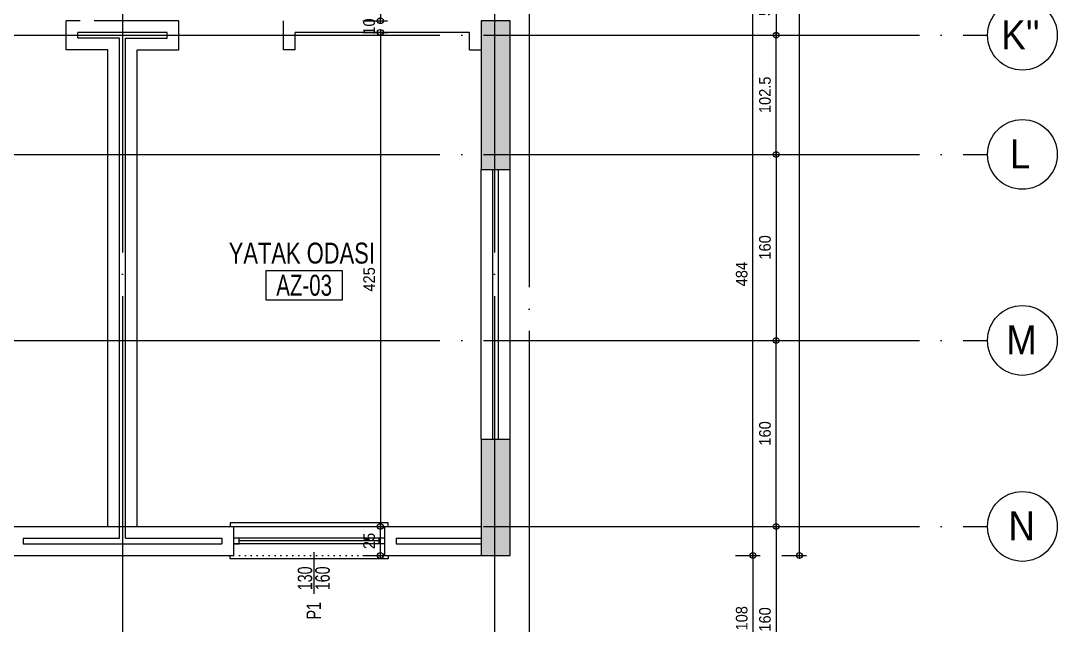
# Model space of a CAD drawing. Extents: x 460786 to 545292, y 30998 to 41694.
# Drawn here: x 467702 to 468594, y 38162 to 38683 of the extents above; entities that cross this region are included whole.
import ezdxf
from ezdxf.enums import TextEntityAlignment as Align

# ---------------------------------------------------------------- set-up
doc = ezdxf.new("R2010")
doc.units = 0
doc.header["$LTSCALE"] = 50
doc.header["$MEASUREMENT"] = 0
doc.header["$PDMODE"] = 35
doc.linetypes.add('DASHDOT', pattern=[5.5, 5, -0.25, 0, -0.25])
doc.linetypes.add('DASHED', pattern=[0.1, 0, -0.1])
doc.layers.get('0').update_dxf_attribs({"linetype": 'CONTINUOUS'})
doc.layers.get('Defpoints').update_dxf_attribs({"linetype": 'CONTINUOUS'})
for name, color, linetype in [('A-Aks Balonu', 2, 'CONTINUOUS'), ('A-Aks Dikey', 12, 'DASHDOT'), ('A-Aks Yatay', 12, 'DASHDOT'), ('A-Betonarme', 6, 'CONTINUOUS'), ('A-Cam', 160, 'CONTINUOUS'), ('A-Dash', 9, 'DASHED'), ('A-Duvar', 7, 'CONTINUOUS'), ('A-Gör 2', 40, 'CONTINUOUS'), ('A-mahal adi', 1, 'CONTINUOUS'), ('A-mahal no', 4, 'CONTINUOUS'), ('A-Olcu DIS Dikey', 8, 'CONTINUOUS'), ('A-Olcu Ic Dikey', 8, 'CONTINUOUS'), ('A-Poz-Pen', 4, 'CONTINUOUS'), ('A-Tarama 1', 9, 'CONTINUOUS')]:
    doc.layers.add(name, color=color, linetype=linetype)
doc.styles.get("Standard").update_dxf_attribs({"font": 'arial.ttf', "width": 0.9})
doc.dimstyles.new('EXIT', dxfattribs={"dimscale": 50, "dimtxt": 0.23, "dimasz": 0.03, "dimexe": 0.125, "dimexo": 0.5, "dimgap": 0.09, "dimtad": 1, "dimzin": 1, "dimdsep": 46, "dimtxsty": 'Standard', "dimblk": 'TICK', "dimcen": 0.2, "dimadec": 0, "dimazin": 0, "dimtfac": 1, "dimtix": 1, "dimtofl": 0, "dimtmove": 2, "dimatfit": 3, "dimldrblk": 'TICK', "dimfxl": 1, "dimtolj": 1, "dimtzin": 1, "dimarcsym": 0})

# ---------------------------------------------------------------- blocks, each defined once
blk = doc.blocks.new('poz-pk1')
blk.add_line((24.33, 28.66), (24.33, -5.74))
at = {"width": 0.7}
for p in [(17.04, 9.96), (31.55, 9.96)]:
    blk.add_attdef('YAZı', text='', height=12, rotation=90, dxfattribs=at).set_placement(p, align=Align.MIDDLE_CENTER)
blk.add_attdef('POZ', text='', height=12, dxfattribs=at).set_placement((24.33, -14.42), align=Align.MIDDLE_CENTER)
blk = doc.blocks.new('mahal adı')
at = {"layer": 'A-mahal no'}
blk.add_lwpolyline([(-75.6, -73.4), (89.9, -73.4), (89.9, -10.9), (-75.6, -10.9)], close=True, dxfattribs=at)
at = {"layer": 'A-mahal adi', "width": 0.75}
for p in [(2.1, 88.8), (2.1, 27)]:
    blk.add_attdef('MAHALADI', text='', height=45, dxfattribs=at).set_placement(p, align=Align.MIDDLE_CENTER)
at = {"layer": 'A-mahal no', "width": 0.7}
blk.add_attdef('MAHALNO', text='', height=45, dxfattribs=at).set_placement((7.1, -42.1), align=Align.MIDDLE_CENTER)
blk = doc.blocks.new('aks')
blk.add_circle((-0.8, 38.6), 60)
at = {"width": 0.9}
blk.add_attdef('AKSNO', text='', height=50, dxfattribs=at).set_placement((-0.8, 38.6), align=Align.MIDDLE_CENTER)
blk = doc.blocks.new('TICK', base_point=(53.7, 38.06))
blk.add_line((55.37, 38.06), (52.04, 38.06))
blk.add_circle((53.7, 38.06), 1.67)
blk = doc.blocks.new('*D181')
at = {"layer": 'A-Olcu DIS Dikey', "color": 0, "lineweight": -2, "transparency": 16777216}
for p, q in [((468317.03, 38706.5), (468338.28, 38706.5)), ((468332.03, 38224), (468332.03, 38705)), ((468317.03, 38222.5), (468338.28, 38222.5))]:
    blk.add_line(p, q, dxfattribs=at)
at = {"layer": 'Defpoints', "color": 0, "transparency": 16777216}
for p in [(468292.03, 38706.5), (468332.03, 38706.5), (468292.03, 38222.5)]:
    blk.add_point(p, dxfattribs=at)
at = {"layer": 'A-Olcu DIS Dikey', "color": 0, "lineweight": -2, "transparency": 16777216, "xscale": 1.5, "yscale": 1.5, "zscale": 1.5}
for p, rotation in [((468332.03, 38706.5), 90), ((468332.03, 38222.5), 270)]:
    blk.add_blockref('TICK', p, dxfattribs=dict(at, rotation=rotation))
at = {"layer": 'A-Olcu DIS Dikey', "color": 0, "transparency": 16777216, "insert": (468322.43, 38464.5), "char_height": 10, "attachment_point": 5, "rotation": 90}
blk.add_mtext('\\A1;484', dxfattribs=at)
blk = doc.blocks.new('*D183')
at = {"layer": 'A-Olcu DIS Dikey', "color": 0, "lineweight": -2, "transparency": 16777216}
for p, q in [((468337.03, 38247.5), (468358.28, 38247.5)), ((468352.03, 38246), (468352.03, 38089)), ((468337.03, 38087.5), (468358.28, 38087.5))]:
    blk.add_line(p, q, dxfattribs=at)
at = {"layer": 'Defpoints', "color": 0, "transparency": 16777216}
for p in [(468312.03, 38247.5), (468312.03, 38087.5), (468352.03, 38087.5)]:
    blk.add_point(p, dxfattribs=at)
at = {"layer": 'A-Olcu DIS Dikey', "color": 0, "lineweight": -2, "transparency": 16777216, "xscale": 1.5, "yscale": 1.5, "zscale": 1.5}
for p, rotation in [((468352.03, 38247.5), 90), ((468352.03, 38087.5), 270)]:
    blk.add_blockref('TICK', p, dxfattribs=dict(at, rotation=rotation))
at = {"layer": 'A-Olcu DIS Dikey', "color": 0, "transparency": 16777216, "insert": (468342.43, 38167.5), "char_height": 10, "attachment_point": 5, "rotation": 90}
blk.add_mtext('\\A1;160', dxfattribs=at)
blk = doc.blocks.new('*D184')
at = {"layer": 'A-Olcu DIS Dikey', "color": 0, "lineweight": -2, "transparency": 16777216}
for p, q in [((468337.03, 38407.5), (468358.28, 38407.5)), ((468352.03, 38249), (468352.03, 38406)), ((468337.03, 38247.5), (468358.28, 38247.5))]:
    blk.add_line(p, q, dxfattribs=at)
at = {"layer": 'Defpoints', "color": 0, "transparency": 16777216}
for p in [(468312.03, 38407.5), (468352.03, 38407.5), (468312.03, 38247.5)]:
    blk.add_point(p, dxfattribs=at)
at = {"layer": 'A-Olcu DIS Dikey', "color": 0, "lineweight": -2, "transparency": 16777216, "xscale": 1.5, "yscale": 1.5, "zscale": 1.5}
for p, rotation in [((468352.03, 38407.5), 90), ((468352.03, 38247.5), 270)]:
    blk.add_blockref('TICK', p, dxfattribs=dict(at, rotation=rotation))
at = {"layer": 'A-Olcu DIS Dikey', "color": 0, "transparency": 16777216, "insert": (468342.43, 38327.5), "char_height": 10, "attachment_point": 5, "rotation": 90}
blk.add_mtext('\\A1;160', dxfattribs=at)
blk = doc.blocks.new('*D185')
at = {"layer": 'A-Olcu DIS Dikey', "color": 0, "lineweight": -2, "transparency": 16777216}
for p, q in [((468337.03, 38567.5), (468358.28, 38567.5)), ((468352.03, 38566), (468352.03, 38409)), ((468337.03, 38407.5), (468358.28, 38407.5))]:
    blk.add_line(p, q, dxfattribs=at)
at = {"layer": 'Defpoints', "color": 0, "transparency": 16777216}
for p in [(468312.03, 38567.5), (468312.03, 38407.5), (468352.03, 38407.5)]:
    blk.add_point(p, dxfattribs=at)
at = {"layer": 'A-Olcu DIS Dikey', "color": 0, "lineweight": -2, "transparency": 16777216, "xscale": 1.5, "yscale": 1.5, "zscale": 1.5}
for p, rotation in [((468352.03, 38567.5), 90), ((468352.03, 38407.5), 270)]:
    blk.add_blockref('TICK', p, dxfattribs=dict(at, rotation=rotation))
at = {"layer": 'A-Olcu DIS Dikey', "color": 0, "transparency": 16777216, "insert": (468342.43, 38487.5), "char_height": 10, "attachment_point": 5, "rotation": 90}
blk.add_mtext('\\A1;160', dxfattribs=at)
blk = doc.blocks.new('*D186')
at = {"layer": 'A-Olcu DIS Dikey', "color": 0, "lineweight": -2, "transparency": 16777216}
for p, q in [((468337.03, 38670), (468358.28, 38670)), ((468352.03, 38569), (468352.03, 38668.5)), ((468337.03, 38567.5), (468358.28, 38567.5))]:
    blk.add_line(p, q, dxfattribs=at)
at = {"layer": 'Defpoints', "color": 0, "transparency": 16777216}
for p in [(468312.03, 38670), (468352.03, 38670), (468312.03, 38567.5)]:
    blk.add_point(p, dxfattribs=at)
at = {"layer": 'A-Olcu DIS Dikey', "color": 0, "lineweight": -2, "transparency": 16777216, "xscale": 1.5, "yscale": 1.5, "zscale": 1.5}
for p, rotation in [((468352.03, 38670), 90), ((468352.03, 38567.5), 270)]:
    blk.add_blockref('TICK', p, dxfattribs=dict(at, rotation=rotation))
at = {"layer": 'A-Olcu DIS Dikey', "color": 0, "transparency": 16777216, "insert": (468342.43, 38618.75), "char_height": 10, "attachment_point": 5, "rotation": 90}
blk.add_mtext('\\A1;102.5', dxfattribs=at)
blk = doc.blocks.new('*D187')
at = {"layer": 'A-Olcu DIS Dikey', "color": 0, "lineweight": -2, "transparency": 16777216}
for p, q in [((468337.03, 38727.5), (468358.28, 38727.5)), ((468352.03, 38726), (468352.03, 38671.5)), ((468337.03, 38670), (468358.28, 38670))]:
    blk.add_line(p, q, dxfattribs=at)
at = {"layer": 'Defpoints', "color": 0, "transparency": 16777216}
for p in [(468312.03, 38727.5), (468312.03, 38670), (468352.03, 38670)]:
    blk.add_point(p, dxfattribs=at)
at = {"layer": 'A-Olcu DIS Dikey', "color": 0, "lineweight": -2, "transparency": 16777216, "xscale": 1.5, "yscale": 1.5, "zscale": 1.5}
for p, rotation in [((468352.03, 38727.5), 90), ((468352.03, 38670), 270)]:
    blk.add_blockref('TICK', p, dxfattribs=dict(at, rotation=rotation))
at = {"layer": 'A-Olcu DIS Dikey', "color": 0, "transparency": 16777216, "insert": (468342.45, 38698.75), "char_height": 10, "attachment_point": 5, "rotation": 90}
blk.add_mtext('\\A1;57.5', dxfattribs=at)
blk = doc.blocks.new('*D198')
at = {"layer": 'A-Olcu DIS Dikey', "color": 0, "lineweight": -2, "transparency": 16777216}
for p, q in [((468357.03, 40831.5), (468378.28, 40831.5)), ((468372.03, 38224), (468372.03, 40830)), ((468357.03, 38222.5), (468378.28, 38222.5))]:
    blk.add_line(p, q, dxfattribs=at)
at = {"layer": 'Defpoints', "color": 0, "transparency": 16777216}
for p in [(468332.03, 40831.5), (468372.03, 40831.5), (468332.03, 38222.5)]:
    blk.add_point(p, dxfattribs=at)
at = {"layer": 'A-Olcu DIS Dikey', "color": 0, "lineweight": -2, "transparency": 16777216, "xscale": 1.5, "yscale": 1.5, "zscale": 1.5}
for p, rotation in [((468372.03, 40831.5), 90), ((468372.03, 38222.5), 270)]:
    blk.add_blockref('TICK', p, dxfattribs=dict(at, rotation=rotation))
at = {"layer": 'A-Olcu DIS Dikey', "color": 0, "transparency": 16777216, "insert": (468362.43, 39527), "char_height": 10, "attachment_point": 5, "rotation": 90}
blk.add_mtext('\\A1;{\\fArial TUR|b0|i0|c162|p34;2610}', dxfattribs=at)
blk = doc.blocks.new('*D202')
at = {"layer": 'A-Olcu DIS Dikey', "color": 0, "lineweight": -2, "transparency": 16777216}
for p, q in [((468317.03, 38222.5), (468338.28, 38222.5)), ((468332.03, 38221), (468332.03, 38116)), ((468317.03, 38114.5), (468338.28, 38114.5))]:
    blk.add_line(p, q, dxfattribs=at)
at = {"layer": 'Defpoints', "color": 0, "transparency": 16777216}
for p in [(468292.03, 38222.5), (468292.03, 38114.5), (468332.03, 38114.5)]:
    blk.add_point(p, dxfattribs=at)
at = {"layer": 'A-Olcu DIS Dikey', "color": 0, "lineweight": -2, "transparency": 16777216, "xscale": 1.5, "yscale": 1.5, "zscale": 1.5}
for p, rotation in [((468332.03, 38222.5), 90), ((468332.03, 38114.5), 270)]:
    blk.add_blockref('TICK', p, dxfattribs=dict(at, rotation=rotation))
at = {"layer": 'A-Olcu DIS Dikey', "color": 0, "transparency": 16777216, "insert": (468322.43, 38168.5), "char_height": 10, "attachment_point": 5, "rotation": 90}
blk.add_mtext('\\A1;108', dxfattribs=at)
blk = doc.blocks.new('*D702')
at = {"layer": 'A-Olcu Ic Dikey', "color": 0, "lineweight": -2, "transparency": 16777216}
for p, q in [((467996.49265, 38672.50245), (468017.74265, 38672.50245)), ((468011.49265, 38671.00245), (468011.49265, 38249.00245)), ((467996.49265, 38247.50245), (468017.74265, 38247.50245))]:
    blk.add_line(p, q, dxfattribs=at)
at = {"layer": 'Defpoints', "color": 0, "transparency": 16777216}
for p in [(467971.49265, 38672.50245), (467971.49265, 38247.50245), (468011.49265, 38247.50245)]:
    blk.add_point(p, dxfattribs=at)
at = {"layer": 'A-Olcu Ic Dikey', "color": 0, "lineweight": -2, "transparency": 16777216, "xscale": 1.5, "yscale": 1.5, "zscale": 1.5}
for p, rotation in [((468011.49265, 38672.50245), 90), ((468011.49265, 38247.50245), 270)]:
    blk.add_blockref('TICK', p, dxfattribs=dict(at, rotation=rotation))
at = {"layer": 'A-Olcu Ic Dikey', "color": 0, "transparency": 16777216, "insert": (468001.88692, 38460.00245), "char_height": 10, "attachment_point": 5, "rotation": 90}
blk.add_mtext('\\A1;425', dxfattribs=at)
blk = doc.blocks.new('*D703')
at = {"layer": 'A-Olcu Ic Dikey', "color": 0, "lineweight": -2, "transparency": 16777216}
for p, q in [((467996.49265, 38247.50245), (468017.74265, 38247.50245)), ((468011.49265, 38224.00245), (468011.49265, 38246.00245)), ((467996.49265, 38222.50245), (468017.74265, 38222.50245))]:
    blk.add_line(p, q, dxfattribs=at)
at = {"layer": 'Defpoints', "color": 0, "transparency": 16777216}
for p in [(467971.49265, 38247.50245), (468011.49265, 38247.50245), (467971.49265, 38222.50245)]:
    blk.add_point(p, dxfattribs=at)
at = {"layer": 'A-Olcu Ic Dikey', "color": 0, "lineweight": -2, "transparency": 16777216, "xscale": 1.5, "yscale": 1.5, "zscale": 1.5}
for p, rotation in [((468011.49265, 38247.50245), 90), ((468011.49265, 38222.50245), 270)]:
    blk.add_blockref('TICK', p, dxfattribs=dict(at, rotation=rotation))
at = {"layer": 'A-Olcu Ic Dikey', "color": 0, "transparency": 16777216, "insert": (468001.88692, 38235.00245), "char_height": 10, "attachment_point": 5, "rotation": 90}
blk.add_mtext('\\A1;25', dxfattribs=at)
blk = doc.blocks.new('*D704')
at = {"layer": 'A-Olcu Ic Dikey', "color": 0, "lineweight": -2, "transparency": 16777216}
for p, q in [((467996.49265, 38682.50245), (468017.74265, 38682.50245)), ((468011.49265, 38684.00245), (468011.49265, 38685.50245)), ((467996.49265, 38672.50245), (468017.74265, 38672.50245)), ((468011.49265, 38671.00245), (468011.49265, 38669.50245))]:
    blk.add_line(p, q, dxfattribs=at)
at = {"layer": 'Defpoints', "color": 0, "transparency": 16777216}
for p in [(467971.49265, 38682.50245), (468011.49265, 38682.50245), (467971.49265, 38672.50245)]:
    blk.add_point(p, dxfattribs=at)
at = {"layer": 'A-Olcu Ic Dikey', "color": 0, "lineweight": -2, "transparency": 16777216, "xscale": 1.5, "yscale": 1.5, "zscale": 1.5}
for p, rotation in [((468011.49265, 38682.50245), 270), ((468011.49265, 38672.50245), 90)]:
    blk.add_blockref('TICK', p, dxfattribs=dict(at, rotation=rotation))
at = {"layer": 'A-Olcu Ic Dikey', "color": 0, "transparency": 16777216, "insert": (468001.88692, 38677.50245), "char_height": 10, "attachment_point": 5, "rotation": 90}
blk.add_mtext('\\A1;10', dxfattribs=at)
blk = doc.blocks.new('*D705')
at = {"layer": 'A-Olcu Ic Dikey', "color": 0, "lineweight": -2, "transparency": 16777216}
for p, q in [((467996.49, 38915.5), (468017.74, 38915.5)), ((468011.49, 38914), (468011.49, 38684)), ((467996.49, 38682.5), (468017.74, 38682.5))]:
    blk.add_line(p, q, dxfattribs=at)
at = {"layer": 'Defpoints', "color": 0, "transparency": 16777216}
for p in [(467971.49, 38915.5), (467971.49, 38682.5), (468011.49, 38682.5)]:
    blk.add_point(p, dxfattribs=at)
at = {"layer": 'A-Olcu Ic Dikey', "color": 0, "lineweight": -2, "transparency": 16777216, "xscale": 1.5, "yscale": 1.5, "zscale": 1.5}
for p, rotation in [((468011.49, 38915.5), 90), ((468011.49, 38682.5), 270)]:
    blk.add_blockref('TICK', p, dxfattribs=dict(at, rotation=rotation))
at = {"layer": 'A-Olcu Ic Dikey', "color": 0, "transparency": 16777216, "insert": (468001.88, 38799), "char_height": 10, "attachment_point": 5, "rotation": 90}
blk.add_mtext('\\A1;233', dxfattribs=at)

msp = doc.modelspace()

# ---------------------------------------------------------------- hatches: boundary and pattern name
at = {"layer": 'A-Tarama 1'}
h = msp.add_hatch(dxfattribs=at)
h.set_pattern_fill('ANSI33', color=256, scale=30, angle=180, style=0)
h.set_pattern_definition([(225, (696.577, 0), (5.30330086, -5.30330086), []), (225, (691.274, 6e-16), (5.30330086, -5.30330086), [3.75, -1.875])])
h.paths.add_polyline_path([(465995.17, 40179.5), (465920.17, 40179.5), (465920.17, 40154.5), (465995.17, 40154.5)])
h.paths.add_polyline_path([(465945.17, 40474.5), (466070.17, 40474.5), (466070.17, 40499.5), (465920.17, 40499.5), (465920.17, 40392.5), (465945.17, 40392.5)])
h.paths.add_polyline_path([(466430.17, 40499.5), (466333.17, 40499.5), (466333.17, 40474.5), (466430.17, 40474.5)])
h.paths.add_polyline_path([(466685.17, 40499.5), (466660.17, 40499.5), (466660.17, 40371.5), (466685.17, 40371.5)])
h.paths.add_polyline_path([(466430.17, 39860), (466333.17, 39860), (466333.17, 39835), (466430.17, 39835)])
h.paths.add_polyline_path([(466070.17, 39860), (465970.17, 39860), (465970.17, 39835), (466070.17, 39835)])
h.paths.add_polyline_path([(466070.17, 39220), (465970.17, 39220), (465970.17, 39195), (466070.17, 39195)])
h.paths.add_polyline_path([(466430.17, 39220), (466333.17, 39220), (466333.17, 39195), (466430.17, 39195)])
h.paths.add_polyline_path([(465995.17, 38899.5), (465920.17, 38899.5), (465920.17, 38874.5), (465945.17, 38874.5), (465995.17, 38874.5)])
h.paths.add_polyline_path([(466070.17, 38579.5), (465945.17, 38579.5), (465945.17, 38654.5), (465920.17, 38654.5), (465920.17, 38554.5), (466070.17, 38554.5)])
h.paths.add_polyline_path([(466523.17, 38579.5), (466333.17, 38579.5), (466333.17, 38554.5), (466523.17, 38554.5)])
h.paths.add_polyline_path([(466843.17, 38099.5), (466498.17, 38099.5), (466498.17, 38074.5), (466843.17, 38074.5)])
h.paths.add_polyline_path([(466523.17, 38322.5), (466498.17, 38322.5), (466498.17, 38222.5), (466523.17, 38222.5)])
h.paths.add_polyline_path([(466925.17, 38247.5), (466843.17, 38247.5), (466843.17, 38322.5), (466818.17, 38322.5), (466818.17, 38222.5), (466925.17, 38222.5)])
h.paths.add_polyline_path([(466843.17, 38682.5), (466818.17, 38682.5), (466818.17, 38554.5), (466843.17, 38554.5)])
h.paths.add_polyline_path([(467170.17, 38114.5), (467130.17, 38114.5), (467130.17, 38074.5), (467170.17, 38074.5)])
h.paths.add_polyline_path([(467490.17, 38114.5), (467450.17, 38114.5), (467450.17, 38074.5), (467490.17, 38074.5)])
h.paths.add_polyline_path([(467482.17, 38322.5), (467457.17, 38322.5), (467457.17, 38222.5), (467482.17, 38222.5)])
h.paths.add_polyline_path([(467482.17, 38682.5), (467457.17, 38682.5), (467457.17, 38554.5), (467482.17, 38554.5)])
h.paths.add_polyline_path([(468123.17, 38682.5), (468098.17, 38682.5), (468098.17, 38554.5), (468123.17, 38554.5)])
h.paths.add_polyline_path([(468123.17, 38322.5), (468098.17, 38322.5), (468098.17, 38222.5), (468123.17, 38222.5)])
h.paths.add_polyline_path([(468123.17, 38114.5), (468090.17, 38114.5), (468090.17, 38074.5), (468123.17, 38074.5)])
h.paths.add_polyline_path([(467810.17, 38114.5), (467770.17, 38114.5), (467770.17, 38074.5), (467810.17, 38074.5)])
h.paths.add_polyline_path([(468166.17, 38746.5), (468133.17, 38746.5), (468133.17, 38706.5), (468166.17, 38706.5)])
h.paths.add_polyline_path([(468166.17, 39066.5), (468133.17, 39066.5), (468133.17, 39026.5), (468166.17, 39026.5)])
h.paths.add_polyline_path([(468123.17, 39066.5), (468098.17, 39066.5), (467933.17, 39066.5), (467933.17, 39041.5), (468083.17, 39041.5), (468083.17, 39026.5), (468123.17, 39026.5)])
h.paths.add_polyline_path([(467163.17, 39066.5), (466818.17, 39066.5), (466818.17, 39041.5), (467163.17, 39041.5)])
h.paths.add_polyline_path([(467491.17, 39081.5), (467451.17, 39081.5), (467451.17, 39041.5), (467491.17, 39041.5)])
h.paths.add_polyline_path([(467491.17, 39406.5), (467451.17, 39406.5), (467451.17, 39366.5), (467491.17, 39366.5)])
h.paths.add_polyline_path([(467178.17, 39406.5), (467138.17, 39406.5), (467138.17, 39366.5), (467178.17, 39366.5)])
h.paths.add_polyline_path([(466843.17, 39406.5), (466803.17, 39406.5), (466803.17, 39366.5), (466843.17, 39366.5)])
h.paths.add_polyline_path([(466843.17, 39686.5), (466803.17, 39686.5), (466803.17, 39646.5), (466843.17, 39646.5)])
h.paths.add_polyline_path([(466843.17, 39862.5), (466843.17, 40011.5), (466818.17, 40011.5), (466818.17, 39832.5), (466843.17, 39832.5)])
h.paths.add_polyline_path([(467163.17, 40011.5), (467138.17, 40011.5), (467138.17, 39832.5), (467163.17, 39832.5)])
h.paths.add_polyline_path([(467178.17, 39686.5), (467138.17, 39686.5), (467138.17, 39646.5), (467178.17, 39646.5)])
h.paths.add_polyline_path([(467491.17, 39686.5), (467451.17, 39686.5), (467451.17, 39646.5), (467491.17, 39646.5)])
h.paths.add_polyline_path([(467491.17, 40011.5), (467451.17, 40011.5), (467451.17, 39971.5), (467491.17, 39971.5)])
h.paths.add_polyline_path([(468123.17, 40026.5), (468083.17, 40026.5), (468083.17, 40011.5), (467933.17, 40011.5), (467933.17, 39986.5), (468123.17, 39986.5)])
h.paths.add_polyline_path([(468123.17, 39706.5), (468083.17, 39706.5), (468083.17, 39666.5), (468123.17, 39666.5)])
h.paths.add_polyline_path([(468166.17, 39706.5), (468133.17, 39706.5), (468133.17, 39666.5), (468166.17, 39666.5)])
h.paths.add_polyline_path([(468166.17, 40026.5), (468133.17, 40026.5), (468133.17, 39986.5), (468166.17, 39986.5)])
h.paths.add_polyline_path([(468123.17, 39386.5), (468083.17, 39386.5), (468083.17, 39346.5), (468123.17, 39346.5)])
h.paths.add_polyline_path([(468123.17, 40507.5), (468098.17, 40507.5), (468098.17, 40371.5), (468123.17, 40371.5)])
h.paths.add_polyline_path([(468123.17, 40831.5), (468015.17, 40831.5), (468015.17, 40806.5), (468098.17, 40806.5), (468098.17, 40727.5), (468123.17, 40727.5)])
h.paths.add_polyline_path([(468123.17, 40978.5), (468091.17, 40978.5), (468091.17, 40938.5), (468123.17, 40938.5)])
h.paths.add_polyline_path([(468165.17, 40978.5), (468133.17, 40978.5), (468133.17, 40938.5), (468165.17, 40938.5)])
h.paths.add_polyline_path([(467811.17, 40978.5), (467771.17, 40978.5), (467771.17, 40938.5), (467811.17, 40938.5)])
h.paths.add_polyline_path([(467491.17, 40978.5), (467451.17, 40978.5), (467451.17, 40938.5), (467491.17, 40938.5)])
h.paths.add_polyline_path([(467483.17, 40831.5), (467458.17, 40831.5), (467458.17, 40727.5), (467483.17, 40727.5)])
h.paths.add_polyline_path([(467483.17, 40495.5), (467458.17, 40495.5), (467458.17, 40384.5), (467458.17, 40371.5), (467483.17, 40371.5)])
h.paths.add_polyline_path([(466843.17, 40507.5), (466818.17, 40507.5), (466818.17, 40371.5), (466843.17, 40371.5)])
h.paths.add_polyline_path([(466926.17, 40831.5), (466818.17, 40831.5), (466818.17, 40727.5), (466843.17, 40727.5), (466843.17, 40806.5), (466926.17, 40806.5)])
h.paths.add_polyline_path([(466851.17, 40978.5), (466818.17, 40978.5), (466818.17, 40938.5), (466851.17, 40938.5)])
h.paths.add_polyline_path([(467171.17, 40978.5), (467131.17, 40978.5), (467131.17, 40938.5), (467171.17, 40938.5)])

# ---------------------------------------------------------------- linework, layer by layer
at = {"layer": 'A-Aks Dikey', "ltscale": 1.5}
for p, q in [((467789.67, 41333.83), (467789.67, 37667.36)), ((468109.67, 41333.83), (468109.67, 37667.36)), ((468139.67, 41303.83), (468139.67, 37697.36))]:
    msp.add_line(p, q, dxfattribs=at)
at = {"layer": 'A-Aks Yatay', "ltscale": 1.5}
for p, q in [((465624.75, 38670), (468533.89, 38670)), ((465624.75, 38567.5), (468533.89, 38567.5)), ((465624.75, 38407.5), (468533.89, 38407.5)), ((465624.75, 38247.5), (468533.89, 38247.5))]:
    msp.add_line(p, q, dxfattribs=at)
at = {"layer": 'A-Betonarme'}
for p, q in [((468098.17, 38322.5), (468098.17, 38222.5)), ((468098.17, 38322.5), (468123.17, 38322.5)), ((468123.17, 38222.5), (468123.17, 38322.5)), ((468098.17, 38222.5), (468123.17, 38222.5))]:
    msp.add_line(p, q, dxfattribs=at)
msp.add_lwpolyline([(468123.17, 38682.5), (468098.17, 38682.5), (468098.17, 38554.5), (468123.17, 38554.5)], close=True, dxfattribs=at)
at = {"layer": 'A-Cam'}
for p, q in [((468015.17, 38237.5), (467885.17, 38237.5)), ((468015.17, 38232.5), (467885.17, 38232.5)), ((468010.17, 38235), (467890.17, 38235))]:
    msp.add_line(p, q, dxfattribs=at)
for points in [[(467885.17, 38232.5), (467890.17, 38232.5), (467890.17, 38237.5)], [(468015.17, 38237.5), (468010.17, 38237.5), (468010.17, 38232.5)]]:
    msp.add_lwpolyline(points, dxfattribs=at)
at = {"layer": 'A-Dash'}
for p, q in [((467885.17, 38247.5), (468015.17, 38247.5)), ((467885.17, 38222.5), (468015.17, 38222.5))]:
    msp.add_line(p, q, dxfattribs=at)
at = {"layer": 'A-Duvar'}
for p, q in [((467753.17, 38682.5), (467741.17, 38682.5)), ((467741.17, 38657.5), (467741.17, 38682.5)), ((467838.17, 38682.5), (467765.17, 38682.5)), ((467838.17, 38657.5), (467838.17, 38682.5)), ((467928.17, 38657.5), (467928.17, 38682.5)), ((467828.17, 38672.5), (467751.17, 38672.5)), ((467751.17, 38667.5), (467751.17, 38672.5)), ((467828.17, 38667.5), (467828.17, 38672.5)), ((467938.17, 38657.5), (467938.17, 38672.5)), ((468088.17, 38672.5), (467938.17, 38672.5)), ((468088.17, 38657.5), (468088.17, 38672.5)), ((467787.17, 38667.5), (467751.17, 38667.5)), ((467787.17, 38237.5), (467787.17, 38667.5)), ((467792.17, 38237.5), (467792.17, 38667.5)), ((467792.17, 38667.5), (467828.17, 38667.5)), ((467777.17, 38657.5), (467741.17, 38657.5)), ((467777.17, 38247.5), (467777.17, 38657.5)), ((467802.17, 38247.5), (467802.17, 38657.5)), ((467802.17, 38657.5), (467838.17, 38657.5)), ((467938.17, 38657.5), (467928.17, 38657.5)), ((468088.17, 38657.5), (468098.17, 38657.5)), ((468098.17, 38322.5), (468098.17, 38554.5)), ((468108.17, 38322.5), (468108.17, 38554.5)), ((468113.17, 38322.5), (468113.17, 38554.5)), ((468123.17, 38322.5), (468123.17, 38554.5)), ((467694.17, 38247.5), (467777.17, 38247.5)), ((467802.17, 38247.5), (467885.17, 38247.5)), ((467885.17, 38247.5), (467885.17, 38222.5)), ((468015.17, 38247.5), (468015.17, 38222.5)), ((468015.17, 38247.5), (468015.17, 38222.5)), ((468015.17, 38247.5), (468098.17, 38247.5)), ((467704.17, 38237.5), (467704.17, 38232.5)), ((467704.17, 38237.5), (467787.17, 38237.5)), ((467704.17, 38232.5), (467875.17, 38232.5)), ((467792.17, 38237.5), (467875.17, 38237.5)), ((467875.17, 38237.5), (467875.17, 38232.5)), ((468025.17, 38237.5), (468098.17, 38237.5)), ((468025.17, 38237.5), (468025.17, 38232.5)), ((468025.17, 38232.5), (468098.17, 38232.5)), ((467694.17, 38222.5), (467885.17, 38222.5)), ((468015.17, 38222.5), (468098.17, 38222.5))]:
    msp.add_line(p, q, dxfattribs=at)
at = {"layer": 'A-Gör 2'}
for p, q in [((467885.17, 38250.5), (467882.17, 38250.5)), ((467882.17, 38250.5), (467882.17, 38247.5)), ((468018.17, 38250.5), (467885.17, 38250.5)), ((468018.17, 38247.5), (468018.17, 38250.5)), ((467882.17, 38219.5), (467882.17, 38222.5)), ((468018.17, 38222.5), (468018.17, 38219.5)), ((467885.17, 38219.5), (467882.17, 38219.5)), ((468018.17, 38219.5), (467885.17, 38219.5))]:
    msp.add_line(p, q, dxfattribs=at)

# ---------------------------------------------------------------- block references
ref = msp.add_blockref('mahal adı', (467943.11, 38471.82), dxfattribs=dict(xscale=0.4, yscale=0.4, zscale=0.4))
ref.add_attrib('MAHALNO', 'AZ-03', dxfattribs={"layer": 'A-mahal no', "height": 18, "width": 0.7}).set_placement((467945.95, 38454.97), align=Align.MIDDLE_CENTER)
ref.add_attrib('MAHALADI', 'YATAK ODASI', dxfattribs={"layer": 'A-mahal adi', "height": 18, "width": 0.75}).set_placement((467943.94, 38482.63), align=Align.MIDDLE_CENTER)
at = {"layer": 'A-Aks Balonu'}
ref = msp.add_blockref('aks', (468564.3, 38650.68), dxfattribs=dict(at, xscale=0.5, yscale=0.5, zscale=0.5))
ref.add_attrib('AKSNO', "K''", dxfattribs={"layer": '0', "height": 25, "width": 0.9}).set_placement((468562.26, 38670.43), align=Align.MIDDLE_CENTER)
ref = msp.add_blockref('aks', (468564.3, 38548.18), dxfattribs=dict(at, xscale=0.5, yscale=0.5, zscale=0.5))
ref.add_attrib('AKSNO', 'L', dxfattribs={"layer": '0', "height": 25, "width": 0.9}).set_placement((468561.9, 38567.93), align=Align.MIDDLE_CENTER)
ref = msp.add_blockref('aks', (468564.3, 38388.18), dxfattribs=dict(at, xscale=0.5, yscale=0.5, zscale=0.5))
ref.add_attrib('AKSNO', 'M', dxfattribs={"layer": '0', "height": 25, "width": 0.9}).set_placement((468563.13, 38407.93), align=Align.MIDDLE_CENTER)
ref = msp.add_blockref('aks', (468564.3, 38228.18), dxfattribs=dict(at, xscale=0.5, yscale=0.5, zscale=0.5))
ref.add_attrib('AKSNO', 'N', dxfattribs={"layer": '0', "height": 25, "width": 0.9}).set_placement((468563.27, 38247.93), align=Align.MIDDLE_CENTER)
at = {"layer": 'A-Poz-Pen'}
ref = msp.add_blockref('poz-pk1', (467928.89, 38195.4), dxfattribs=dict(at, xscale=1.041608796296916, yscale=1.041608796296916, zscale=1.041608796296916))
ref.add_attrib('YAZı', '130', dxfattribs={"layer": '0', "height": 12.499, "rotation": 90, "width": 0.7}).set_placement((467946.64, 38202.85), align=Align.MIDDLE_CENTER)
ref.add_attrib('YAZı', '160', dxfattribs={"layer": '0', "height": 12.499, "rotation": 90, "width": 0.7}).set_placement((467961.75, 38202.86), align=Align.MIDDLE_CENTER)
ref.add_attrib('POZ', 'P1', dxfattribs={"layer": '0', "height": 12.499, "rotation": 90, "width": 0.7}).set_placement((467954.23, 38174.97), align=Align.MIDDLE_CENTER)

# ---------------------------------------------------------------- dimensions: what is measured, and where the dimension line sits
at = {"layer": 'A-Olcu DIS Dikey'}
dim = msp.add_aligned_dim(p1=(468332.03, 38222.5), p2=(468332.03, 40831.5), distance=-40, text='{\\fArial TUR|b0|i0|c162|p34;2610}', dimstyle='EXIT', override={"dimtxt": 0.2, "dimdec": 1, "dimzin": 9, "dimtdec": 1}, dxfattribs=at)
dim.commit()
dim.dimension.update_dxf_attribs({"geometry": '*D198', "text_midpoint": (468362.43, 39527)})
for p1, p2, distance, picture, middle in [((468312.03, 38727.5), (468312.03, 38670), 40, '*D187', (468342.45, 38698.75)), ((468292.03, 38222.5), (468292.03, 38706.5), -40, '*D181', (468322.43, 38464.5)), ((468312.03, 38567.5), (468312.03, 38670), -40, '*D186', (468342.43, 38618.75)), ((468312.03, 38567.5), (468312.03, 38407.5), 40, '*D185', (468342.43, 38487.5)), ((468312.03, 38247.5), (468312.03, 38407.5), -40, '*D184', (468342.43, 38327.5)), ((468312.03, 38247.5), (468312.03, 38087.5), 40, '*D183', (468342.43, 38167.5)), ((468292.03, 38222.5), (468292.03, 38114.5), 40, '*D202', (468322.43, 38168.5))]:
    dim = msp.add_aligned_dim(p1=p1, p2=p2, distance=distance, dimstyle='EXIT', override={"dimtxt": 0.2, "dimdec": 1, "dimzin": 9, "dimtdec": 1}, dxfattribs=at)
    dim.commit()
    dim.dimension.update_dxf_attribs({"geometry": picture, "text_midpoint": middle})
at = {"layer": 'A-Olcu Ic Dikey'}
for p1, p2, distance, picture, middle in [((467971.49, 38915.5), (467971.49, 38682.5), 40, '*D705', (468001.88, 38799)), ((467971.49, 38672.5), (467971.49, 38682.5), -40, '*D704', (468001.89, 38677.5)), ((467971.49, 38672.5), (467971.49, 38247.5), 40, '*D702', (468001.89, 38460)), ((467971.49, 38222.5), (467971.49, 38247.5), -40, '*D703', (468001.89, 38235))]:
    dim = msp.add_aligned_dim(p1=p1, p2=p2, distance=distance, dimstyle='EXIT', override={"dimtxt": 0.2, "dimdec": 1, "dimzin": 9, "dimtdec": 1}, dxfattribs=at)
    dim.commit()
    dim.dimension.update_dxf_attribs({"geometry": picture, "text_midpoint": middle})

doc.saveas('drawing.dxf')
